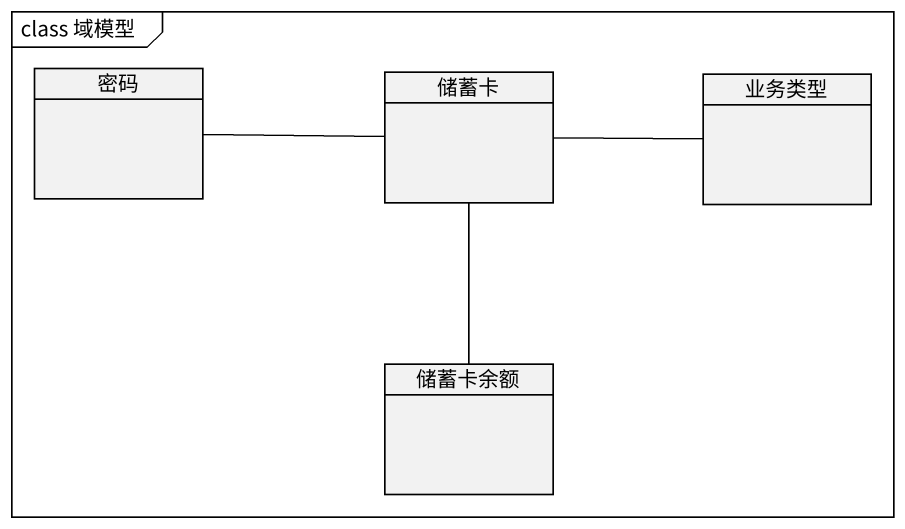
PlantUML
@startuml
mainframe class 域模型
hide circle
hide empty members
class 密码
class 储蓄卡
class 业务类型
class 储蓄卡余额
密码 -right- 储蓄卡
业务类型 -left- 储蓄卡
储蓄卡余额 -up- 储蓄卡
@enduml
